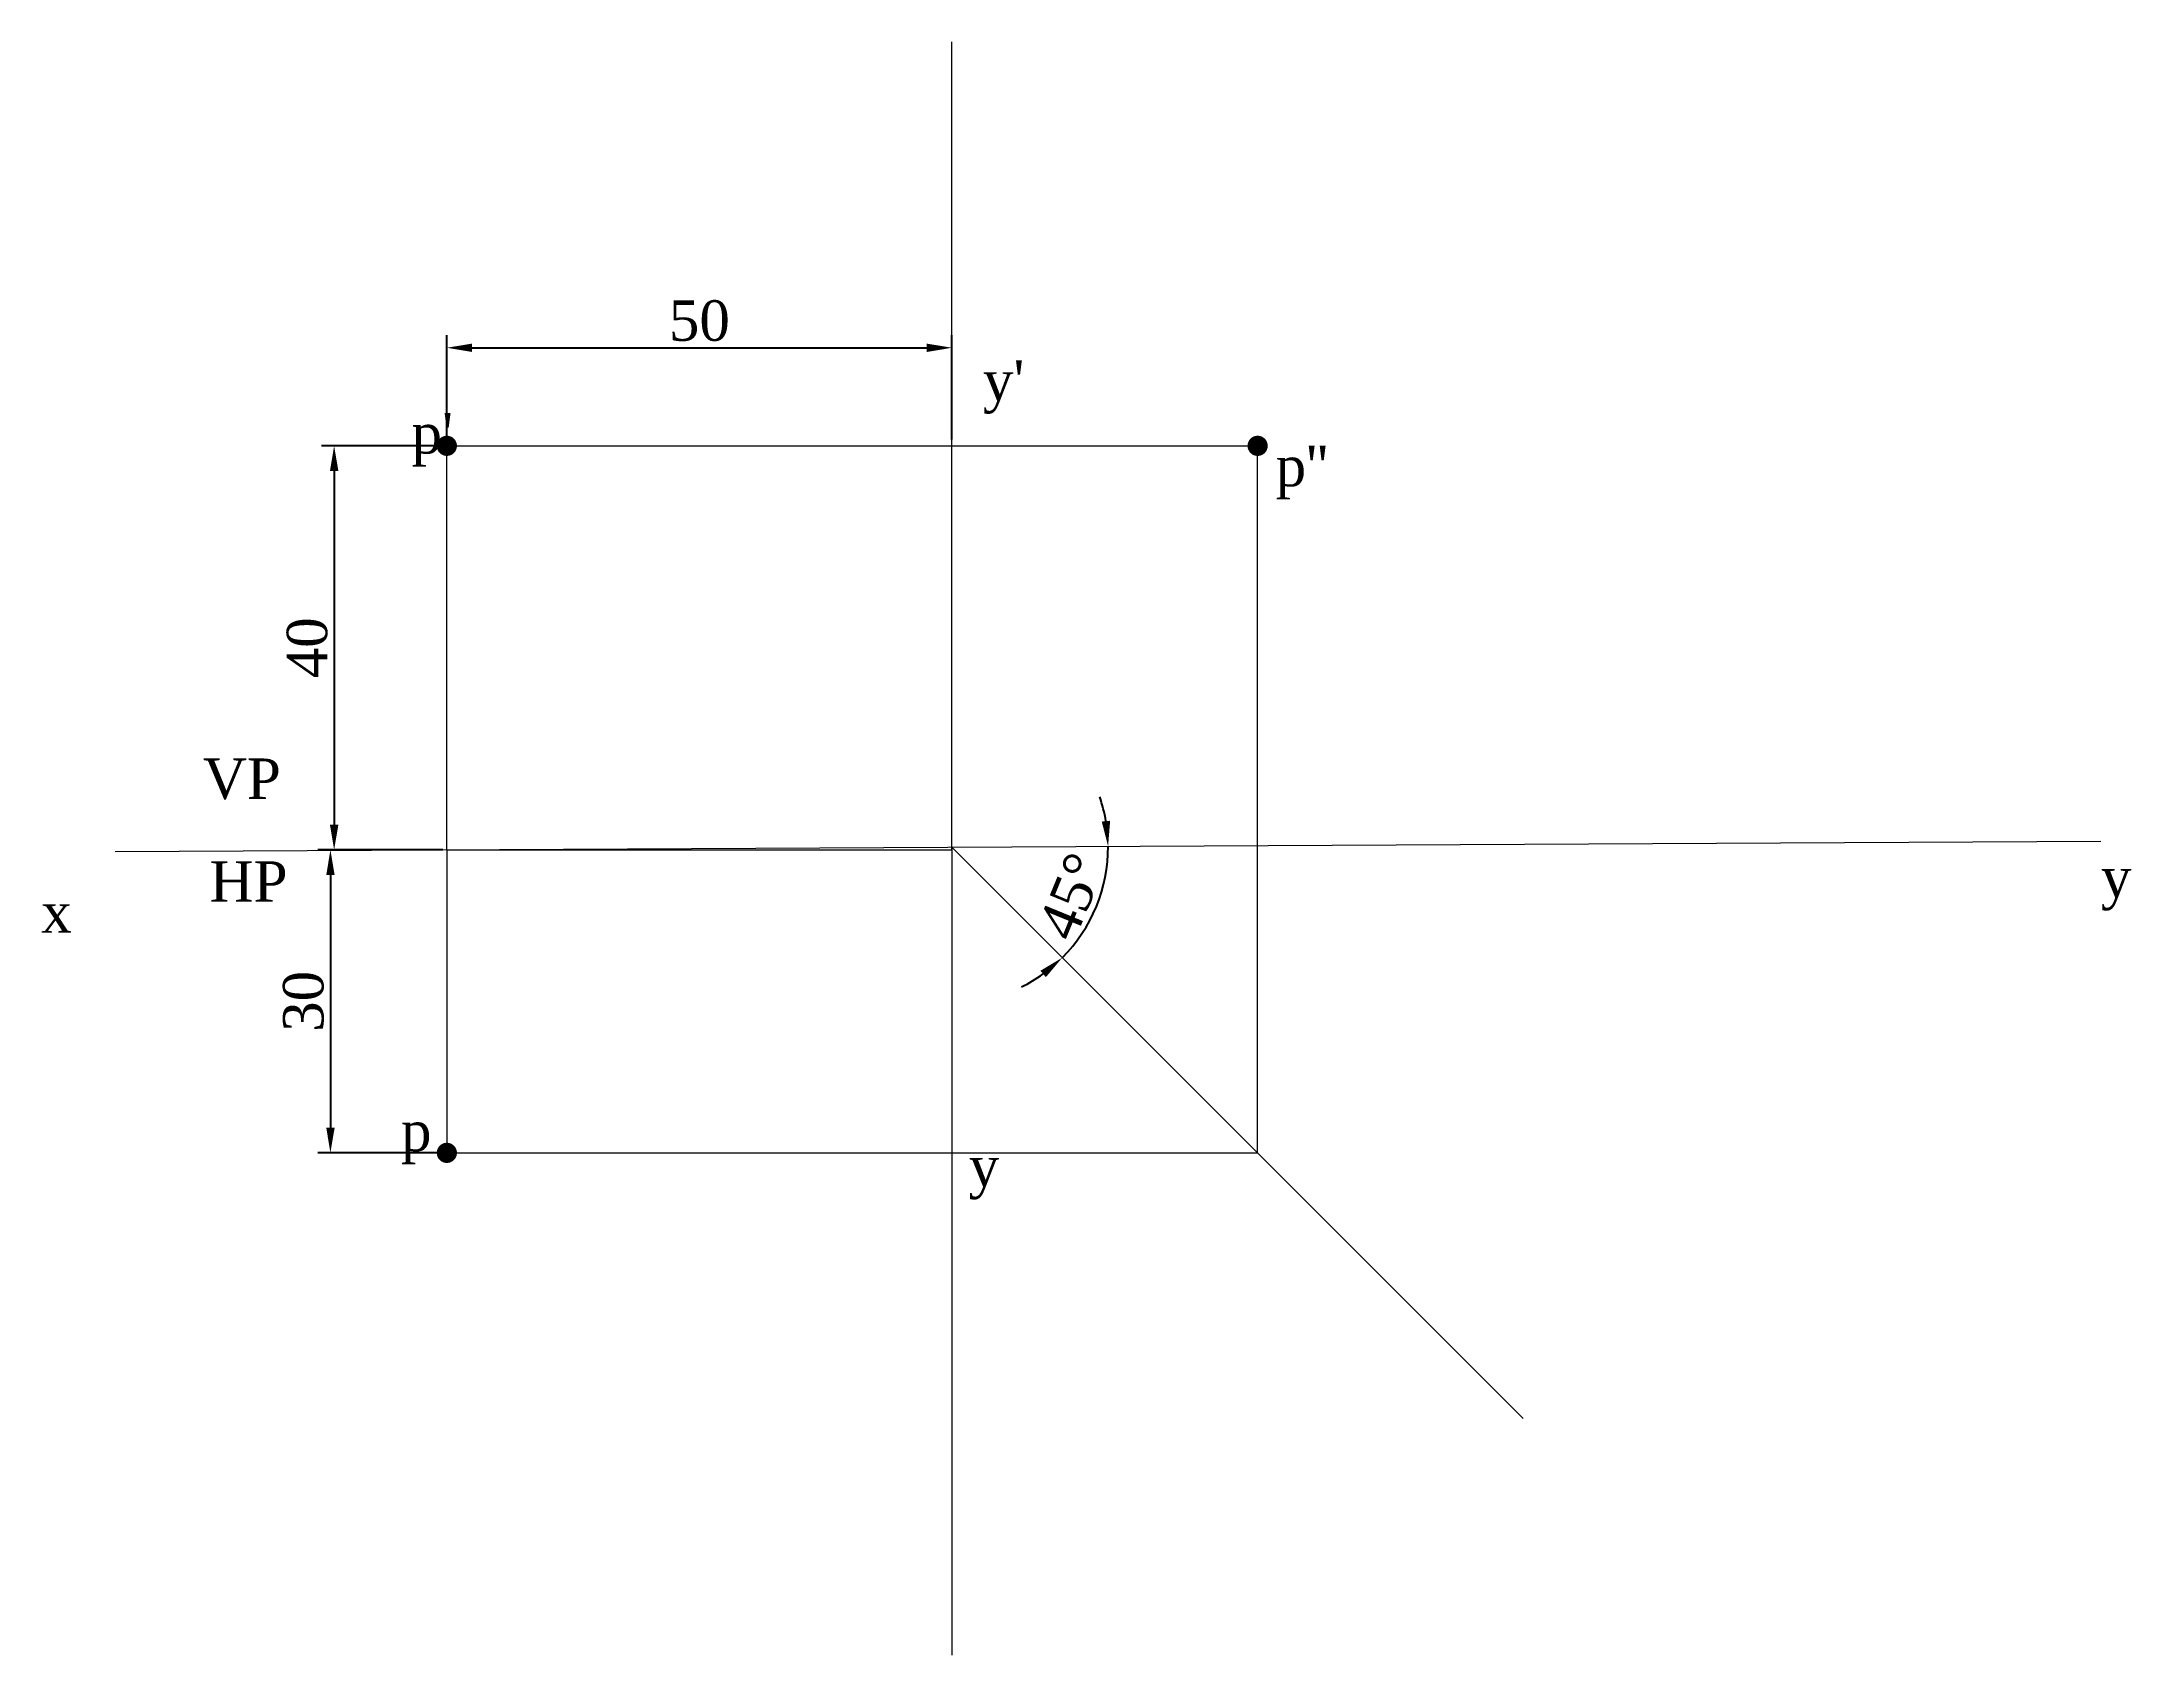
# Paper-space layout 'Layout1' of a CAD drawing. Header units: millimetres. Extents: x 37 to 244, y 8 to 167.
import ezdxf

# ---------------------------------------------------------------- set-up
doc = ezdxf.new("R2010")
doc.units = ezdxf.units.MM
doc.layers.add('Projection line', color=5, linetype='Continuous', lineweight=5)
doc.layers.add('X Y line', color=1, linetype='Continuous', lineweight=15)
doc.styles.get("Standard").update_dxf_attribs({"font": 'times.ttf', "height": 4})
doc.dimstyles.new('ISO-25', dxfattribs={"dimtxt": 4, "dimasz": 2.5, "dimexe": 1.25, "dimexo": 0.625, "dimtad": 1, "dimtoh": 1, "dimtxsty": 'Standard', "dimcen": 2.5, "dimadec": 0, "dimazin": 0, "dimtfac": 1, "dimtmove": 0, "dimatfit": 3, "dimfxl": 1, "dimarcsym": 0})

# ---------------------------------------------------------------- blocks, each defined once
blk = doc.blocks.new('*D1')
at = {"layer": 'Defpoints', "color": 0, "transparency": 16777216}
for p in [(44.52, 87.14), (127.34, 87.58), (241.09, 88.18), (140.74, 79.87), (183.91, 31.01)]:
    blk.add_point(p, dxfattribs=at)
at = {"layer": 'Projection line', "color": 0, "lineweight": -2, "transparency": 16777216}
for start, end in [(9.5775, 18.8501), (315, 0.305), (296.455, 305.7275)]:
    blk.add_arc((127.34, 87.58), 15.46, start, end, dxfattribs=at)
at = {"layer": 'Projection line', "color": 0, "transparency": 16777216}
for points in [[(143, 90.19), (142.17, 90.11), (142.8, 87.66)], [(136.1, 75.34), (136.64, 74.71), (138.27, 76.64)]]:
    blk.add_solid(points, dxfattribs=at)
at = {"layer": 'Projection line', "color": 0, "transparency": 16777216, "insert": (139.18, 82.71), "char_height": 4, "attachment_point": 5, "rotation": 67.6525}
blk.add_mtext('45°', dxfattribs=at)
blk = doc.blocks.new('*D2')
at = {"layer": 'Defpoints', "color": 0, "transparency": 16777216}
for p in [(77.34, 127.31), (66.18, 87.31), (77.55, 87.31)]:
    blk.add_point(p, dxfattribs=at)
at = {"layer": 'Projection line', "color": 0, "lineweight": -2, "transparency": 16777216}
for p, q in [((76.71, 127.31), (64.93, 127.31)), ((66.18, 124.81), (66.18, 89.81)), ((76.93, 87.31), (64.93, 87.31))]:
    blk.add_line(p, q, dxfattribs=at)
at = {"layer": 'Projection line', "color": 0, "transparency": 16777216}
for points in [[(65.76, 124.81), (66.6, 124.81), (66.18, 127.31)], [(65.76, 89.81), (66.6, 89.81), (66.18, 87.31)]]:
    blk.add_solid(points, dxfattribs=at)
at = {"layer": 'Projection line', "color": 0, "transparency": 16777216, "insert": (63.52, 107.31), "char_height": 4, "attachment_point": 5, "rotation": 90}
blk.add_mtext('40', dxfattribs=at)
blk = doc.blocks.new('*D3')
at = {"layer": 'Defpoints', "color": 0, "transparency": 16777216}
for p in [(77.55, 87.31), (65.81, 57.31), (77.34, 57.31)]:
    blk.add_point(p, dxfattribs=at)
at = {"layer": 'Projection line', "color": 0, "lineweight": -2, "transparency": 16777216}
for p, q in [((76.93, 87.31), (64.56, 87.31)), ((65.81, 84.81), (65.81, 59.81)), ((76.71, 57.31), (64.56, 57.31))]:
    blk.add_line(p, q, dxfattribs=at)
at = {"layer": 'Projection line', "color": 0, "transparency": 16777216}
for points in [[(65.4, 84.81), (66.23, 84.81), (65.81, 87.31)], [(65.4, 59.81), (66.23, 59.81), (65.81, 57.31)]]:
    blk.add_solid(points, dxfattribs=at)
at = {"layer": 'Projection line', "color": 0, "transparency": 16777216, "insert": (63.15, 72.31), "char_height": 4, "attachment_point": 5, "rotation": 90}
blk.add_mtext('30', dxfattribs=at)
blk = doc.blocks.new('*D4')
at = {"layer": 'Defpoints', "color": 0, "transparency": 16777216}
for p in [(127.34, 137.02), (77.34, 127.31), (127.34, 127.31)]:
    blk.add_point(p, dxfattribs=at)
at = {"layer": 'Projection line', "color": 0, "lineweight": -2, "transparency": 16777216}
for p, q in [((77.34, 127.94), (77.34, 138.27)), ((79.84, 137.02), (124.84, 137.02)), ((127.34, 127.94), (127.34, 138.27))]:
    blk.add_line(p, q, dxfattribs=at)
at = {"layer": 'Projection line', "color": 0, "transparency": 16777216}
for points in [[(79.84, 137.43), (79.84, 136.6), (77.34, 137.02)], [(124.84, 137.43), (124.84, 136.6), (127.34, 137.02)]]:
    blk.add_solid(points, dxfattribs=at)
at = {"layer": 'Projection line', "color": 0, "transparency": 16777216, "insert": (102.34, 139.68), "char_height": 4, "attachment_point": 5}
blk.add_mtext('50', dxfattribs=at)

psp = doc.layouts.get("Layout1")

# ---------------------------------------------------------------- linework, layer by layer
at = {"layer": 'Projection line'}
for p, q in [((127.337, 87.311), (127.337, 167.311)), ((77.337, 87.311), (77.337, 127.311)), ((77.337, 127.311), (157.603, 127.311)), ((157.603, 57.311), (157.603, 127.311)), ((44.516, 87.137), (241.087, 88.183)), ((77.337, 87.311), (77.337, 57.311)), ((77.337, 87.311), (127.337, 87.311)), ((127.337, 87.577), (127.337, 7.577)), ((127.337, 87.577), (183.906, 31.009)), ((77.337, 57.311), (157.603, 57.311))]:
    psp.add_line(p, q, dxfattribs=at)
at = {"layer": 'Projection line', "const_width": 1}
for points in [[(76.837, 127.311, 1), (77.837, 127.311, 1)], [(157.103, 127.311, 1), (158.103, 127.311, 1)], [(76.837, 57.311, 1), (77.837, 57.311, 1)]]:
    psp.add_lwpolyline(points, format="xyb", close=True, dxfattribs=at)

# ---------------------------------------------------------------- texts
at = {"layer": 'Projection line'}
for s, p in [("y'", (130.407, 131.785)), ("p'", (73.845, 126.553)), ('VP', (53.18, 92.357)), ('HP', (53.844, 82.181)), ('p', (72.797, 57.487)), ('y', (129.01, 53.999))]:
    psp.add_text(s, height=4, dxfattribs=at).set_placement(p)
at = {"layer": 'Projection line', "insert": (159.386, 127.311), "char_height": 4, "attachment_point": 1}
psp.add_mtext("p''", dxfattribs=at)
at = {"layer": 'X Y line'}
for s, p in [('y', (241.087, 82.602)), ('x', (37.184, 79.114))]:
    psp.add_text(s, height=4, dxfattribs=at).set_placement(p)

# ---------------------------------------------------------------- dimensions: what is measured, and where the dimension line sits
at = {"layer": 'Projection line'}
dim = psp.add_linear_dim(base=(127.337, 137.018), p1=(77.337, 127.311), p2=(127.337, 127.311), dimstyle='ISO-25', dxfattribs=at)
dim.commit()
dim.dimension.update_dxf_attribs({"geometry": '*D4', "text_midpoint": (102.337, 139.677)})
for base, p1, p2, picture, middle in [((66.182, 87.312), (77.337, 127.311), (77.55, 87.312), '*D2', (63.522, 107.312)), ((65.814, 57.311), (77.55, 87.312), (77.337, 57.311), '*D3', (63.155, 72.312))]:
    dim = psp.add_linear_dim(base=base, p1=p1, p2=p2, angle=90, dimstyle='ISO-25', dxfattribs=at)
    dim.commit()
    dim.dimension.update_dxf_attribs({"geometry": picture, "text_midpoint": middle})
dim = psp.add_angular_dim_2l(base=(140.744, 79.869), line1=((44.516, 87.137), (241.087, 88.183)), line2=((127.337, 87.577), (183.906, 31.009)), dimstyle='ISO-25', dxfattribs=at)
dim.commit()
dim.dimension.update_dxf_attribs({"geometry": '*D1', "text_midpoint": (139.181, 82.709)})

doc.saveas('drawing.dxf')
